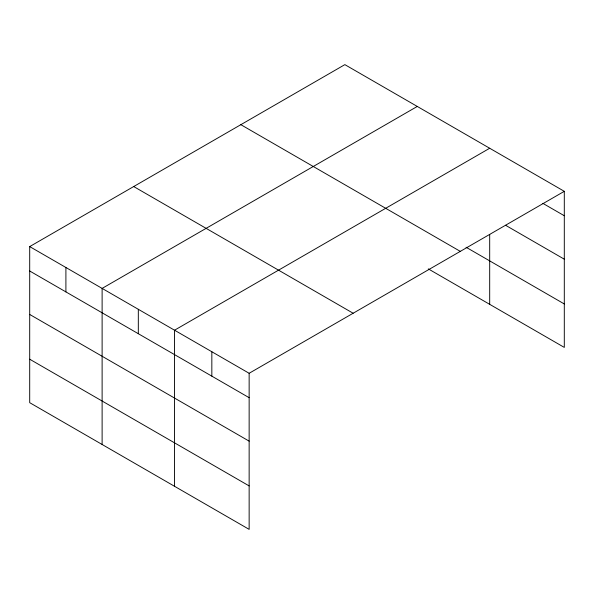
<?xml version="1.0" encoding="UTF-8"?>
<svg xmlns="http://www.w3.org/2000/svg" width="594" height="594" viewBox="0 0 594 594"><rect width="100%" height="100%" fill="white"/><g stroke="black" fill="none" stroke-linecap="round" stroke-linejoin="round"><path stroke-width="0.89" d="M564.3 191.327L344.854 64.635L29.7 246.592L29.7 402.673L249.146 529.365L249.146 373.284L564.3 191.327L564.3 347.408L428.296 268.889M417.27 106.445L102.116 288.402L102.116 444.475M489.686 148.255L174.532 330.212L174.532 486.286M542.871 203.363L564.3 215.741M505.561 225.274L564.3 259.192M466.075 247.245L564.3 303.957M240.852 124.681L460.298 251.373M133.702 186.546L353.148 313.238M29.7 246.592L249.146 373.284M29.7 270.998L249.146 397.69M29.7 314.449L249.146 441.142M29.7 359.214L249.146 485.914M489.686 234.385L489.686 304.336M211.835 351.745L211.835 376.151M138.32 309.303L138.32 333.709M65.904 267.493L65.904 291.906"/></g></svg>
